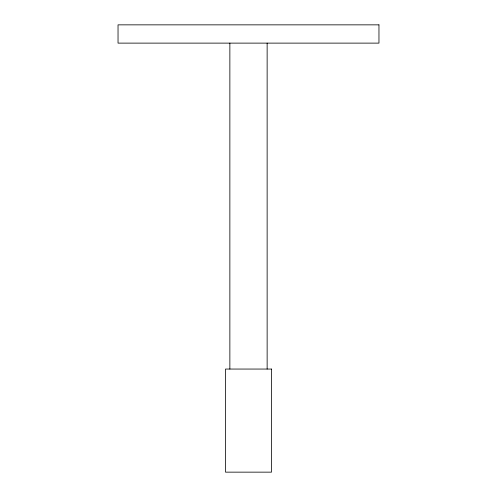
<?xml version="1.0" encoding="UTF-8"?>
<svg xmlns="http://www.w3.org/2000/svg" width="497" height="497" viewBox="0 0 497 497"><rect width="100%" height="100%" fill="white"/><g stroke="black" fill="none" stroke-linecap="round" stroke-linejoin="round"><path stroke-width="0.75" d="M267.137 43.121L267.137 369.054M229.862 43.121L229.862 369.054M378.962 24.85L118.037 24.85L118.037 43.121L378.962 43.121L378.962 24.85M271.492 369.054L225.508 369.054L225.508 472.15L271.492 472.15L271.492 369.054"/></g></svg>
